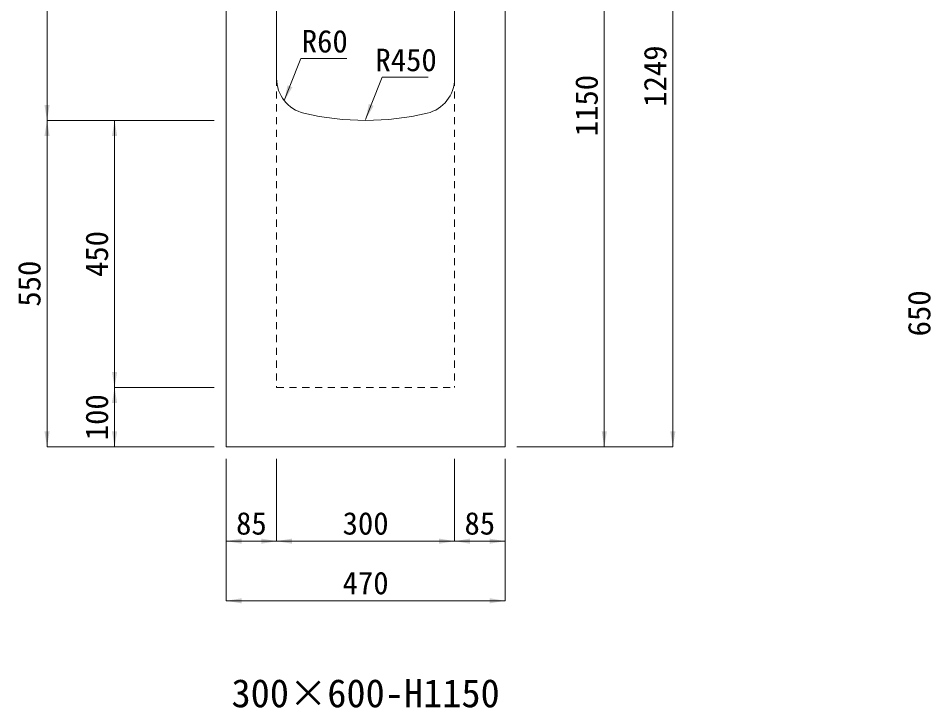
# Model space of a CAD drawing. Units: millimetres at full size, sheet at 1:40. Extents: x 69750 to 116230, y -28801 to 513.
# Drawn here: x 86997 to 88535, y -26690 to -25528 of the extents above; entities that cross this region are included whole.
import ezdxf
from ezdxf.enums import TextEntityAlignment as Align

# ---------------------------------------------------------------- set-up
doc = ezdxf.new("R2010")
doc.units = ezdxf.units.MM
doc.header["$LTSCALE"] = 40
doc.linetypes.add('USER1', pattern=[0.54, 0.3, -0.24])
for name, color, linetype, lineweight in [('寸法線', 7, 'Continuous', 9), ('引出線', 4, 'Continuous', 9), ('本体', 7, 'Continuous', 20)]:
    doc.layers.add(name, color=color, linetype=linetype, lineweight=lineweight)
doc.layers.add('文字', color=7, linetype='Continuous')
doc.styles.add('ＭＳ ゴシック', font='')
doc.styles.get('ＭＳ ゴシック').set_extended_font_data('MS Gothic')

# ---------------------------------------------------------------- blocks, each defined once
blk = doc.blocks.new('filled_arrow')
at = {"color": 0, "linetype": 'Continuous', "lineweight": -2}
blk.add_solid([(7.5, 1.25), (0, 0), (7.5, -1.25)], dxfattribs=at)

msp = doc.modelspace()

# ---------------------------------------------------------------- linework, layer by layer
at = {"layer": '寸法線'}
for p, q in [((88100.28, -25000.95), (88100.28, -26250.25)), ((87045.35, -25100.25), (87045.35, -25700.25)), ((87984.69, -25100.25), (87984.69, -26250.25)), ((87327.33, -25700.25), (87045.35, -25700.25)), ((87045.35, -25700.25), (87045.35, -26250.25)), ((87327.33, -25700.25), (87045.35, -25700.25)), ((87159.2, -26150.25), (87159.2, -25700.25)), ((87327.33, -25700.25), (87159.2, -25700.25)), ((87327.33, -26150.25), (87159.2, -26150.25)), ((87159.2, -26250.25), (87159.2, -26150.25)), ((87327.33, -26150.25), (87159.2, -26150.25)), ((87327.33, -26250.25), (87045.35, -26250.25)), ((87327.33, -26250.25), (87159.2, -26250.25)), ((87837.32, -26250.25), (88100.28, -26250.25)), ((87907.15, -26250.25), (87984.69, -26250.25)), ((87347.33, -26270.25), (87347.33, -26409.05)), ((87347.33, -26270.25), (87347.33, -26509.52)), ((87432.33, -26270.25), (87432.33, -26409.05)), ((87432.33, -26270.25), (87432.33, -26409.05)), ((87732.33, -26270.25), (87732.33, -26409.05)), ((87732.33, -26270.25), (87732.33, -26409.05)), ((87817.32, -26270.25), (87817.32, -26409.05)), ((87817.32, -26270.25), (87817.32, -26509.52)), ((87347.33, -26409.05), (87432.33, -26409.05)), ((87432.33, -26409.05), (87732.33, -26409.05)), ((87732.33, -26409.05), (87817.32, -26409.05)), ((87347.33, -26509.52), (87817.32, -26509.52))]:
    msp.add_line(p, q, dxfattribs=at)
at = {"layer": '引出線'}
for points in [[(87445.26, -25666.94), (87454.81, -25642.75), (87473.25, -25596.06), (87550.8, -25596.06)], [(87582.32, -25698.41), (87591.87, -25674.23), (87610.31, -25627.53), (87687.86, -25627.53)]]:
    msp.add_lwpolyline(points, dxfattribs=at)
at = {"layer": '本体'}
for p, q in [((87347.32, -25100.25), (87347.33, -26250.25)), ((87432.33, -25629.73), (87432.32, -25100.25)), ((87732.32, -25629.73), (87732.32, -25100.25)), ((87817.32, -26250.25), (87817.32, -25100.25)), ((87347.33, -26250.25), (87817.32, -26250.25))]:
    msp.add_line(p, q, dxfattribs=at)
at = {"layer": '本体', "linetype": 'USER1', "lineweight": 9}
for p, q in [((87432.33, -25629.73), (87432.33, -26150.25)), ((87732.32, -25629.73), (87732.33, -26150.25)), ((87432.33, -26150.25), (87732.33, -26150.25))]:
    msp.add_line(p, q, dxfattribs=at)
at = {"layer": '本体'}
for centre, radius, start, end in [((87492.33, -25629.73), 60, 180, 256.65776), ((87672.32, -25629.73), 60, 283.34229, 0), ((87582.32, -25250.25), 450, 256.65776, 283.34229)]:
    msp.add_arc(centre, radius, start, end, dxfattribs=at)

# ---------------------------------------------------------------- block references
at = {"layer": '寸法線', "xscale": 3.47, "yscale": 3.47}
for p, rotation in [((87045.35, -25700.25), 90), ((87045.35, -25700.25), 270), ((87159.2, -25700.25), 270), ((87159.2, -26150.25), 90), ((87159.2, -26150.25), 270), ((87045.35, -26250.25), 90), ((87159.2, -26250.25), 90), ((87984.69, -26250.25), 90), ((88100.28, -26250.25), 90), ((87432.33, -26409.05), 180), ((87732.33, -26409.05), 180), ((87817.32, -26409.05), 180), ((87817.32, -26509.52), 180)]:
    msp.add_blockref('filled_arrow', p, dxfattribs=dict(at, rotation=rotation))
for p in [(87347.33, -26409.05), (87432.33, -26409.05), (87732.33, -26409.05), (87347.33, -26509.52)]:
    msp.add_blockref('filled_arrow', p, dxfattribs=at)
at = {"layer": '引出線', "xscale": 3.47, "yscale": 3.47, "rotation": 68.5}
for p in [(87445.26, -25666.94), (87582.32, -25698.41)]:
    msp.add_blockref('filled_arrow', p, dxfattribs=at)

# ---------------------------------------------------------------- texts
at = {"layer": '寸法線', "style": 'ＭＳ ゴシック'}
for s, p in [('1249', (88070.28, -25625.6)), ('1150', (87954.69, -25675.25)), ('450', (87129.2, -25925.25)), ('550', (87015.35, -25975.25)), ('650', (88515.35, -26025.25)), ('100', (87129.2, -26200.25))]:
    msp.add_text(s, height=37.98, rotation=90, dxfattribs=at).set_placement(p, align=Align.MIDDLE_CENTER)
for s, p in [('85', (87389.83, -26379.05)), ('300', (87582.33, -26379.05)), ('85', (87774.83, -26379.05)), ('470', (87582.33, -26479.52))]:
    msp.add_text(s, height=37.98, dxfattribs=at).set_placement(p, align=Align.MIDDLE_CENTER)
at = {"layer": '引出線', "style": 'ＭＳ ゴシック'}
for s, p in [('R60', (87513.53, -25566.82)), ('R450', (87650.6, -25598.29))]:
    msp.add_text(s, height=37.98, dxfattribs=at).set_placement(p, align=Align.MIDDLE_CENTER)
at = {"layer": '文字', "style": 'ＭＳ ゴシック'}
msp.add_text('300×600-H1150', height=47.47, dxfattribs=at).set_placement((87582.33, -26665.17), align=Align.MIDDLE_CENTER)

doc.saveas('drawing.dxf')
